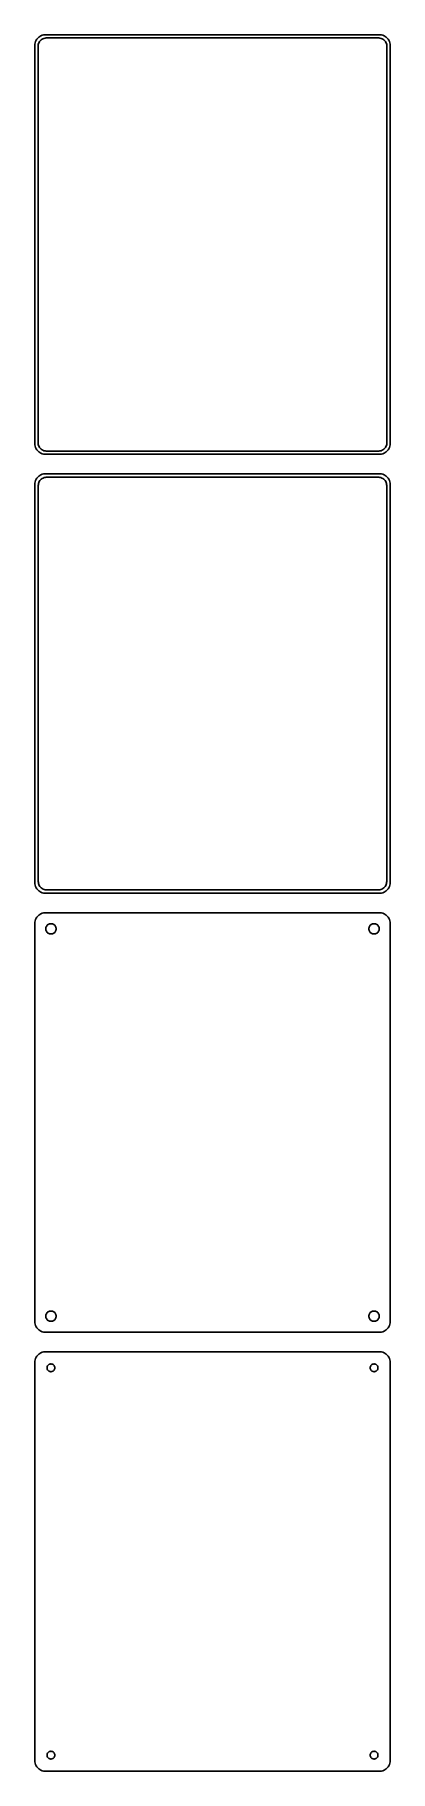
# Model space of a CAD drawing. Header units: metres. Extents: x -82 to 82, y 515 to 1321.
import ezdxf

# ---------------------------------------------------------------- set-up
doc = ezdxf.new("R2010")
doc.units = ezdxf.units.M

msp = doc.modelspace()

# ---------------------------------------------------------------- linework, layer by layer
for p, q in [((-82.4606, 1317.13), (-82.5, 1316.5)), ((-82.5, 1316.5), (-82.5, 1131.5)), ((-82.3429, 1317.74), (-82.4606, 1317.13)), ((-82.1489, 1318.34), (-82.3429, 1317.74)), ((-81.8815, 1318.91), (-82.1489, 1318.34)), ((-81.5451, 1319.44), (-81.8815, 1318.91)), ((-81.1448, 1319.92), (-81.5451, 1319.44)), ((-80.6871, 1320.35), (-81.1448, 1319.92)), ((-81, 1316), (-80.9685, 1316.5)), ((-81, 1132), (-81, 1316)), ((-80.9685, 1316.5), (-80.8743, 1316.99)), ((-80.8743, 1316.99), (-80.7191, 1317.47)), ((-80.7191, 1317.47), (-80.5052, 1317.93)), ((-80.1791, 1320.72), (-80.6871, 1320.35)), ((-80.5052, 1317.93), (-80.2361, 1318.35)), ((-80.2361, 1318.35), (-79.9159, 1318.74)), ((-79.6289, 1321.02), (-80.1791, 1320.72)), ((-79.9159, 1318.74), (-79.5497, 1319.08)), ((-79.0451, 1321.26), (-79.6289, 1321.02)), ((-79.5497, 1319.08), (-79.1433, 1319.38)), ((-79.1433, 1319.38), (-78.7031, 1319.62)), ((-78.4369, 1321.41), (-79.0451, 1321.26)), ((-78.7031, 1319.62), (-78.2361, 1319.8)), ((-77.8139, 1321.49), (-78.4369, 1321.41)), ((-78.2361, 1319.8), (-77.7495, 1319.93)), ((77.8139, 1321.49), (-77.8139, 1321.49)), ((-77.7495, 1319.93), (-77.2512, 1319.99)), ((-77.2512, 1319.99), (77.2512, 1319.99)), ((77.2512, 1319.99), (77.7495, 1319.93)), ((77.7495, 1319.93), (78.2361, 1319.8)), ((78.4369, 1321.41), (77.8139, 1321.49)), ((78.2361, 1319.8), (78.7031, 1319.62)), ((79.0451, 1321.26), (78.4369, 1321.41)), ((78.7031, 1319.62), (79.1433, 1319.38)), ((79.6289, 1321.02), (79.0451, 1321.26)), ((79.1433, 1319.38), (79.5497, 1319.08)), ((79.5497, 1319.08), (79.9159, 1318.74)), ((80.1791, 1320.72), (79.6289, 1321.02)), ((79.9159, 1318.74), (80.2361, 1318.35)), ((80.6871, 1320.35), (80.1791, 1320.72)), ((80.2361, 1318.35), (80.5052, 1317.93)), ((80.5052, 1317.93), (80.7191, 1317.47)), ((81.1448, 1319.92), (80.6871, 1320.35)), ((80.7191, 1317.47), (80.8743, 1316.99)), ((80.8743, 1316.99), (80.9685, 1316.5)), ((80.9685, 1316.5), (81, 1316)), ((81, 1316), (81, 1132)), ((81.5451, 1319.44), (81.1448, 1319.92)), ((81.8815, 1318.91), (81.5451, 1319.44)), ((82.1489, 1318.34), (81.8815, 1318.91)), ((82.3429, 1317.74), (82.1489, 1318.34)), ((82.4606, 1317.13), (82.3429, 1317.74)), ((82.5, 1316.5), (82.4606, 1317.13)), ((82.5, 1131.5), (82.5, 1316.5)), ((-82.5, 1131.5), (-82.4606, 1130.87)), ((-82.4606, 1130.87), (-82.3429, 1130.26)), ((-82.3429, 1130.26), (-82.1489, 1129.66)), ((-80.9685, 1131.5), (-81, 1132)), ((-80.8743, 1131.01), (-80.9685, 1131.5)), ((-80.7191, 1130.53), (-80.8743, 1131.01)), ((-80.5052, 1130.07), (-80.7191, 1130.53)), ((-80.2361, 1129.65), (-80.5052, 1130.07)), ((80.5052, 1130.07), (80.2361, 1129.65)), ((80.7191, 1130.53), (80.5052, 1130.07)), ((80.8743, 1131.01), (80.7191, 1130.53)), ((80.9685, 1131.5), (80.8743, 1131.01)), ((81, 1132), (80.9685, 1131.5)), ((82.1489, 1129.66), (82.3429, 1130.26)), ((82.3429, 1130.26), (82.4606, 1130.87)), ((82.4606, 1130.87), (82.5, 1131.5)), ((-82.1489, 1129.66), (-81.8815, 1129.09)), ((-81.8815, 1129.09), (-81.5451, 1128.56)), ((-81.5451, 1128.56), (-81.1448, 1128.08)), ((-81.1448, 1128.08), (-80.6871, 1127.65)), ((-80.6871, 1127.65), (-80.1791, 1127.28)), ((-79.9159, 1129.26), (-80.2361, 1129.65)), ((-80.1791, 1127.28), (-79.6289, 1126.98)), ((-79.5497, 1128.92), (-79.9159, 1129.26)), ((-79.6289, 1126.98), (-79.0451, 1126.74)), ((-79.1433, 1128.62), (-79.5497, 1128.92)), ((-78.7031, 1128.38), (-79.1433, 1128.62)), ((-79.0451, 1126.74), (-78.4369, 1126.59)), ((-78.2361, 1128.2), (-78.7031, 1128.38)), ((-78.4369, 1126.59), (-77.8139, 1126.51)), ((-77.7495, 1128.07), (-78.2361, 1128.2)), ((-77.8139, 1126.51), (77.8139, 1126.51)), ((-77.2512, 1128.01), (-77.7495, 1128.07)), ((77.2512, 1128.01), (-77.2512, 1128.01)), ((77.7495, 1128.07), (77.2512, 1128.01)), ((78.2361, 1128.2), (77.7495, 1128.07)), ((77.8139, 1126.51), (78.4369, 1126.59)), ((78.7031, 1128.38), (78.2361, 1128.2)), ((78.4369, 1126.59), (79.0451, 1126.74)), ((79.1433, 1128.62), (78.7031, 1128.38)), ((79.0451, 1126.74), (79.6289, 1126.98)), ((79.5497, 1128.92), (79.1433, 1128.62)), ((79.9159, 1129.26), (79.5497, 1128.92)), ((79.6289, 1126.98), (80.1791, 1127.28)), ((80.2361, 1129.65), (79.9159, 1129.26)), ((80.1791, 1127.28), (80.6871, 1127.65)), ((80.6871, 1127.65), (81.1448, 1128.08)), ((81.1448, 1128.08), (81.5451, 1128.56)), ((81.5451, 1128.56), (81.8815, 1129.09)), ((81.8815, 1129.09), (82.1489, 1129.66)), ((-82.3429, 1113.74), (-82.4606, 1113.13)), ((-82.1489, 1114.34), (-82.3429, 1113.74)), ((-81.8815, 1114.91), (-82.1489, 1114.34)), ((-81.5451, 1115.44), (-81.8815, 1114.91)), ((-81.1448, 1115.92), (-81.5451, 1115.44)), ((-80.6871, 1116.35), (-81.1448, 1115.92)), ((-80.1791, 1116.72), (-80.6871, 1116.35)), ((-80.6007, 1113.43), (-80.3936, 1113.87)), ((-80.3936, 1113.87), (-80.133, 1114.28)), ((-79.6289, 1117.02), (-80.1791, 1116.72)), ((-80.133, 1114.28), (-79.823, 1114.65)), ((-79.823, 1114.65), (-79.4685, 1114.98)), ((-79.0451, 1117.26), (-79.6289, 1117.02)), ((-79.4685, 1114.98), (-79.0751, 1115.27)), ((-79.0751, 1115.27), (-78.6489, 1115.5)), ((-78.4369, 1117.41), (-79.0451, 1117.26)), ((-78.6489, 1115.5), (-78.1967, 1115.68)), ((-77.8139, 1117.49), (-78.4369, 1117.41)), ((-78.1967, 1115.68), (-77.7256, 1115.8)), ((77.8139, 1117.49), (-77.8139, 1117.49)), ((-77.7256, 1115.8), (-77.2432, 1115.86)), ((-77.2432, 1115.86), (77.2432, 1115.86)), ((77.2432, 1115.86), (77.7256, 1115.8)), ((77.7256, 1115.8), (78.1967, 1115.68)), ((78.4369, 1117.41), (77.8139, 1117.49)), ((78.1967, 1115.68), (78.6489, 1115.5)), ((79.0451, 1117.26), (78.4369, 1117.41)), ((78.6489, 1115.5), (79.0751, 1115.27)), ((79.6289, 1117.02), (79.0451, 1117.26)), ((79.0751, 1115.27), (79.4685, 1114.98)), ((79.4685, 1114.98), (79.823, 1114.65)), ((80.1791, 1116.72), (79.6289, 1117.02)), ((79.823, 1114.65), (80.133, 1114.28)), ((80.133, 1114.28), (80.3936, 1113.87)), ((80.6871, 1116.35), (80.1791, 1116.72)), ((80.3936, 1113.87), (80.6007, 1113.43)), ((81.1448, 1115.92), (80.6871, 1116.35)), ((81.5451, 1115.44), (81.1448, 1115.92)), ((81.8815, 1114.91), (81.5451, 1115.44)), ((82.1489, 1114.34), (81.8815, 1114.91)), ((82.3429, 1113.74), (82.1489, 1114.34)), ((82.4606, 1113.13), (82.3429, 1113.74)), ((-82.4606, 1113.13), (-82.5, 1112.5)), ((-82.5, 1112.5), (-82.5, 927.5)), ((-80.8726, 1112), (-80.8421, 1112.49)), ((-80.8726, 928), (-80.8726, 1112)), ((-80.8421, 1112.49), (-80.751, 1112.96)), ((-80.751, 1112.96), (-80.6007, 1113.43)), ((80.6007, 1113.43), (80.751, 1112.96)), ((80.751, 1112.96), (80.8421, 1112.49)), ((80.8421, 1112.49), (80.8726, 1112)), ((80.8726, 1112), (80.8726, 928)), ((82.5, 1112.5), (82.4606, 1113.13)), ((82.5, 927.5), (82.5, 1112.5)), ((-82.5, 927.5), (-82.4606, 926.873)), ((-82.4606, 926.873), (-82.3429, 926.257)), ((-82.3429, 926.257), (-82.1489, 925.659)), ((-82.1489, 925.659), (-81.8815, 925.091)), ((-81.8815, 925.091), (-81.5451, 924.561)), ((-81.5451, 924.561), (-81.1448, 924.077)), ((-81.1448, 924.077), (-80.6871, 923.647)), ((-80.8421, 927.515), (-80.8726, 928)), ((-80.751, 927.037), (-80.8421, 927.515)), ((-80.6007, 926.574), (-80.751, 927.037)), ((-80.6871, 923.647), (-80.1791, 923.278)), ((-80.3936, 926.134), (-80.6007, 926.574)), ((-80.133, 925.724), (-80.3936, 926.134)), ((-80.1791, 923.278), (-79.6289, 922.976)), ((-79.823, 925.349), (-80.133, 925.724)), ((-79.4685, 925.016), (-79.823, 925.349)), ((-79.6289, 922.976), (-79.0451, 922.745)), ((-79.0751, 924.73), (-79.4685, 925.016)), ((-78.6489, 924.496), (-79.0751, 924.73)), ((-79.0451, 922.745), (-78.4369, 922.589)), ((-78.1967, 924.317), (-78.6489, 924.496)), ((-78.4369, 922.589), (-77.8139, 922.51)), ((-77.7256, 924.196), (-78.1967, 924.317)), ((-77.8139, 922.51), (77.8139, 922.51)), ((-77.2432, 924.135), (-77.7256, 924.196)), ((77.2432, 924.135), (-77.2432, 924.135)), ((77.7256, 924.196), (77.2432, 924.135)), ((78.1967, 924.317), (77.7256, 924.196)), ((77.8139, 922.51), (78.4369, 922.589)), ((78.6489, 924.496), (78.1967, 924.317)), ((78.4369, 922.589), (79.0451, 922.745)), ((79.0751, 924.73), (78.6489, 924.496)), ((79.0451, 922.745), (79.6289, 922.976)), ((79.4685, 925.016), (79.0751, 924.73)), ((79.823, 925.349), (79.4685, 925.016)), ((79.6289, 922.976), (80.1791, 923.278)), ((80.133, 925.724), (79.823, 925.349)), ((80.3936, 926.134), (80.133, 925.724)), ((80.1791, 923.278), (80.6871, 923.647)), ((80.6007, 926.574), (80.3936, 926.134)), ((80.751, 927.037), (80.6007, 926.574)), ((80.6871, 923.647), (81.1448, 924.077)), ((80.8421, 927.515), (80.751, 927.037)), ((80.8726, 928), (80.8421, 927.515)), ((81.1448, 924.077), (81.5451, 924.561)), ((81.5451, 924.561), (81.8815, 925.091)), ((81.8815, 925.091), (82.1489, 925.659)), ((82.1489, 925.659), (82.3429, 926.257)), ((82.3429, 926.257), (82.4606, 926.873)), ((82.4606, 926.873), (82.5, 927.5)), ((-81.1448, 911.923), (-81.5451, 911.439)), ((-80.6871, 912.353), (-81.1448, 911.923)), ((-80.1791, 912.722), (-80.6871, 912.353)), ((-79.6289, 913.024), (-80.1791, 912.722)), ((-79.0451, 913.255), (-79.6289, 913.024)), ((-78.4369, 913.411), (-79.0451, 913.255)), ((-77.8139, 913.49), (-78.4369, 913.411)), ((77.8139, 913.49), (-77.8139, 913.49)), ((78.4369, 913.411), (77.8139, 913.49)), ((79.0451, 913.255), (78.4369, 913.411)), ((79.6289, 913.024), (79.0451, 913.255)), ((80.1791, 912.722), (79.6289, 913.024)), ((80.6871, 912.353), (80.1791, 912.722)), ((81.1448, 911.923), (80.6871, 912.353)), ((81.5451, 911.439), (81.1448, 911.923)), ((-82.4606, 909.127), (-82.5, 908.5)), ((-82.5, 908.5), (-82.5, 723.5)), ((-82.3429, 909.743), (-82.4606, 909.127)), ((-82.1489, 910.341), (-82.3429, 909.743)), ((-81.8815, 910.909), (-82.1489, 910.341)), ((-81.5451, 911.439), (-81.8815, 910.909)), ((-77.4, 906), (-77.3811, 906.301)), ((-77.3811, 905.699), (-77.4, 906)), ((-77.3811, 906.301), (-77.3246, 906.597)), ((-77.3246, 905.403), (-77.3811, 905.699)), ((-77.3246, 906.597), (-77.2315, 906.883)), ((-77.2315, 905.117), (-77.3246, 905.403)), ((-77.2315, 906.883), (-77.1031, 907.156)), ((-77.1031, 904.844), (-77.2315, 905.117)), ((-77.1031, 907.156), (-76.9416, 907.411)), ((-76.9416, 904.589), (-77.1031, 904.844)), ((-76.9416, 907.411), (-76.7495, 907.643)), ((-76.7495, 904.357), (-76.9416, 904.589)), ((-76.7495, 907.643), (-76.5298, 907.849)), ((-76.5298, 904.151), (-76.7495, 904.357)), ((-76.5298, 907.849), (-76.286, 908.026)), ((-76.286, 903.974), (-76.5298, 904.151)), ((-76.286, 908.026), (-76.0219, 908.172)), ((-76.0219, 903.828), (-76.286, 903.974)), ((-76.0219, 908.172), (-75.7416, 908.283)), ((-75.7416, 903.717), (-76.0219, 903.828)), ((-75.7416, 908.283), (-75.4497, 908.357)), ((-75.4497, 908.357), (-75.1507, 908.395)), ((-75.1507, 908.395), (-74.8493, 908.395)), ((-74.8493, 908.395), (-74.5503, 908.357)), ((-74.5503, 908.357), (-74.2584, 908.283)), ((-74.2584, 908.283), (-73.9781, 908.172)), ((-73.9781, 903.828), (-74.2584, 903.717)), ((-73.9781, 908.172), (-73.714, 908.026)), ((-73.714, 903.974), (-73.9781, 903.828)), ((-73.714, 908.026), (-73.4702, 907.849)), ((-73.4702, 904.151), (-73.714, 903.974)), ((-73.4702, 907.849), (-73.2505, 907.643)), ((-73.2505, 904.357), (-73.4702, 904.151)), ((-73.2505, 907.643), (-73.0583, 907.411)), ((-73.0583, 904.589), (-73.2505, 904.357)), ((-73.0583, 907.411), (-72.8969, 907.156)), ((-72.8969, 904.844), (-73.0583, 904.589)), ((-72.8969, 907.156), (-72.7685, 906.883)), ((-72.7685, 905.117), (-72.8969, 904.844)), ((-72.7685, 906.883), (-72.6754, 906.597)), ((-72.6754, 905.403), (-72.7685, 905.117)), ((-72.6754, 906.597), (-72.6189, 906.301)), ((-72.6189, 905.699), (-72.6754, 905.403)), ((-72.6189, 906.301), (-72.6, 906)), ((-72.6, 906), (-72.6189, 905.699)), ((72.6, 906), (72.6189, 906.301)), ((72.6189, 905.699), (72.6, 906)), ((72.6189, 906.301), (72.6754, 906.597)), ((72.6754, 905.403), (72.6189, 905.699)), ((72.6754, 906.597), (72.7685, 906.883)), ((72.7685, 905.117), (72.6754, 905.403)), ((72.7685, 906.883), (72.8969, 907.156)), ((72.8969, 904.844), (72.7685, 905.117)), ((72.8969, 907.156), (73.0583, 907.411)), ((73.0583, 904.589), (72.8969, 904.844)), ((73.0583, 907.411), (73.2505, 907.643)), ((73.2505, 904.357), (73.0583, 904.589)), ((73.2505, 907.643), (73.4702, 907.849)), ((73.4702, 904.151), (73.2505, 904.357)), ((73.4702, 907.849), (73.714, 908.026)), ((73.714, 903.974), (73.4702, 904.151)), ((73.714, 908.026), (73.9781, 908.172)), ((73.9781, 903.828), (73.714, 903.974)), ((73.9781, 908.172), (74.2584, 908.283)), ((74.2584, 903.717), (73.9781, 903.828)), ((74.2584, 908.283), (74.5503, 908.357)), ((74.5503, 908.357), (74.8493, 908.395)), ((74.8493, 908.395), (75.1507, 908.395)), ((75.1507, 908.395), (75.4497, 908.357)), ((75.4497, 908.357), (75.7416, 908.283)), ((75.7416, 908.283), (76.0219, 908.172)), ((76.0219, 903.828), (75.7416, 903.717)), ((76.0219, 908.172), (76.286, 908.026)), ((76.286, 903.974), (76.0219, 903.828)), ((76.286, 908.026), (76.5298, 907.849)), ((76.5298, 904.151), (76.286, 903.974)), ((76.5298, 907.849), (76.7495, 907.643)), ((76.7495, 904.357), (76.5298, 904.151)), ((76.7495, 907.643), (76.9416, 907.411)), ((76.9416, 904.589), (76.7495, 904.357)), ((76.9416, 907.411), (77.1031, 907.156)), ((77.1031, 904.844), (76.9416, 904.589)), ((77.1031, 907.156), (77.2315, 906.883)), ((77.2315, 905.117), (77.1031, 904.844)), ((77.2315, 906.883), (77.3246, 906.597)), ((77.3246, 905.403), (77.2315, 905.117)), ((77.3246, 906.597), (77.3811, 906.301)), ((77.3811, 905.699), (77.3246, 905.403)), ((77.3811, 906.301), (77.4, 906)), ((77.4, 906), (77.3811, 905.699)), ((81.8815, 910.909), (81.5451, 911.439)), ((82.1489, 910.341), (81.8815, 910.909)), ((82.3429, 909.743), (82.1489, 910.341)), ((82.4606, 909.127), (82.3429, 909.743)), ((82.5, 908.5), (82.4606, 909.127)), ((82.5, 723.5), (82.5, 908.5)), ((-75.4497, 903.643), (-75.7416, 903.717)), ((-75.1507, 903.605), (-75.4497, 903.643)), ((-74.8493, 903.605), (-75.1507, 903.605)), ((-74.5503, 903.643), (-74.8493, 903.605)), ((-74.2584, 903.717), (-74.5503, 903.643)), ((74.5503, 903.643), (74.2584, 903.717)), ((74.8493, 903.605), (74.5503, 903.643)), ((75.1507, 903.605), (74.8493, 903.605)), ((75.4497, 903.643), (75.1507, 903.605)), ((75.7416, 903.717), (75.4497, 903.643)), ((-77.4, 726), (-77.3811, 726.301)), ((-77.3811, 726.301), (-77.3246, 726.597)), ((-77.3246, 726.597), (-77.2315, 726.883)), ((-77.2315, 726.883), (-77.1031, 727.156)), ((-77.1031, 727.156), (-76.9416, 727.411)), ((-76.9416, 727.411), (-76.7495, 727.643)), ((-76.7495, 727.643), (-76.5298, 727.849)), ((-76.5298, 727.849), (-76.286, 728.026)), ((-76.286, 728.026), (-76.0219, 728.172)), ((-76.0219, 728.172), (-75.7416, 728.283)), ((-75.7416, 728.283), (-75.4497, 728.357)), ((-75.4497, 728.357), (-75.1507, 728.395)), ((-75.1507, 728.395), (-74.8493, 728.395)), ((-74.8493, 728.395), (-74.5503, 728.357)), ((-74.5503, 728.357), (-74.2584, 728.283)), ((-74.2584, 728.283), (-73.9781, 728.172)), ((-73.9781, 728.172), (-73.714, 728.026)), ((-73.714, 728.026), (-73.4702, 727.849)), ((-73.4702, 727.849), (-73.2505, 727.643)), ((-73.2505, 727.643), (-73.0583, 727.411)), ((-73.0583, 727.411), (-72.8969, 727.156)), ((-72.8969, 727.156), (-72.7685, 726.883)), ((-72.7685, 726.883), (-72.6754, 726.597)), ((-72.6754, 726.597), (-72.6189, 726.301)), ((-72.6189, 726.301), (-72.6, 726)), ((72.6, 726), (72.6189, 726.301)), ((72.6189, 726.301), (72.6754, 726.597)), ((72.6754, 726.597), (72.7685, 726.883)), ((72.7685, 726.883), (72.8969, 727.156)), ((72.8969, 727.156), (73.0583, 727.411)), ((73.0583, 727.411), (73.2505, 727.643)), ((73.2505, 727.643), (73.4702, 727.849)), ((73.4702, 727.849), (73.714, 728.026)), ((73.714, 728.026), (73.9781, 728.172)), ((73.9781, 728.172), (74.2584, 728.283)), ((74.2584, 728.283), (74.5503, 728.357)), ((74.5503, 728.357), (74.8493, 728.395)), ((74.8493, 728.395), (75.1507, 728.395)), ((75.1507, 728.395), (75.4497, 728.357)), ((75.4497, 728.357), (75.7416, 728.283)), ((75.7416, 728.283), (76.0219, 728.172)), ((76.0219, 728.172), (76.286, 728.026)), ((76.286, 728.026), (76.5298, 727.849)), ((76.5298, 727.849), (76.7495, 727.643)), ((76.7495, 727.643), (76.9416, 727.411)), ((76.9416, 727.411), (77.1031, 727.156)), ((77.1031, 727.156), (77.2315, 726.883)), ((77.2315, 726.883), (77.3246, 726.597)), ((77.3246, 726.597), (77.3811, 726.301)), ((77.3811, 726.301), (77.4, 726)), ((-82.5, 723.5), (-82.4606, 722.873)), ((-82.4606, 722.873), (-82.3429, 722.257)), ((-82.3429, 722.257), (-82.1489, 721.659)), ((-82.1489, 721.659), (-81.8815, 721.091)), ((-81.8815, 721.091), (-81.5451, 720.561)), ((-81.5451, 720.561), (-81.1448, 720.077)), ((-81.1448, 720.077), (-80.6871, 719.647)), ((-80.6871, 719.647), (-80.1791, 719.278)), ((-80.1791, 719.278), (-79.6289, 718.976)), ((-79.6289, 718.976), (-79.0451, 718.745)), ((-79.0451, 718.745), (-78.4369, 718.589)), ((-78.4369, 718.589), (-77.8139, 718.51)), ((-77.8139, 718.51), (77.8139, 718.51)), ((-77.3811, 725.699), (-77.4, 726)), ((-77.3246, 725.403), (-77.3811, 725.699)), ((-77.2315, 725.117), (-77.3246, 725.403)), ((-77.1031, 724.844), (-77.2315, 725.117)), ((-76.9416, 724.589), (-77.1031, 724.844)), ((-76.7495, 724.357), (-76.9416, 724.589)), ((-76.5298, 724.151), (-76.7495, 724.357)), ((-76.286, 723.974), (-76.5298, 724.151)), ((-76.0219, 723.828), (-76.286, 723.974)), ((-75.7416, 723.717), (-76.0219, 723.828)), ((-75.4497, 723.643), (-75.7416, 723.717)), ((-75.1507, 723.605), (-75.4497, 723.643)), ((-74.8493, 723.605), (-75.1507, 723.605)), ((-74.5503, 723.643), (-74.8493, 723.605)), ((-74.2584, 723.717), (-74.5503, 723.643)), ((-73.9781, 723.828), (-74.2584, 723.717)), ((-73.714, 723.974), (-73.9781, 723.828)), ((-73.4702, 724.151), (-73.714, 723.974)), ((-73.2505, 724.357), (-73.4702, 724.151)), ((-73.0583, 724.589), (-73.2505, 724.357)), ((-72.8969, 724.844), (-73.0583, 724.589)), ((-72.7685, 725.117), (-72.8969, 724.844)), ((-72.6754, 725.403), (-72.7685, 725.117)), ((-72.6189, 725.699), (-72.6754, 725.403)), ((-72.6, 726), (-72.6189, 725.699)), ((72.6189, 725.699), (72.6, 726)), ((72.6754, 725.403), (72.6189, 725.699)), ((72.7685, 725.117), (72.6754, 725.403)), ((72.8969, 724.844), (72.7685, 725.117)), ((73.0583, 724.589), (72.8969, 724.844)), ((73.2505, 724.357), (73.0583, 724.589)), ((73.4702, 724.151), (73.2505, 724.357)), ((73.714, 723.974), (73.4702, 724.151)), ((73.9781, 723.828), (73.714, 723.974)), ((74.2584, 723.717), (73.9781, 723.828)), ((74.5503, 723.643), (74.2584, 723.717)), ((74.8493, 723.605), (74.5503, 723.643)), ((75.1507, 723.605), (74.8493, 723.605)), ((75.4497, 723.643), (75.1507, 723.605)), ((75.7416, 723.717), (75.4497, 723.643)), ((76.0219, 723.828), (75.7416, 723.717)), ((76.286, 723.974), (76.0219, 723.828)), ((76.5298, 724.151), (76.286, 723.974)), ((76.7495, 724.357), (76.5298, 724.151)), ((76.9416, 724.589), (76.7495, 724.357)), ((77.1031, 724.844), (76.9416, 724.589)), ((77.2315, 725.117), (77.1031, 724.844)), ((77.3246, 725.403), (77.2315, 725.117)), ((77.3811, 725.699), (77.3246, 725.403)), ((77.4, 726), (77.3811, 725.699)), ((77.8139, 718.51), (78.4369, 718.589)), ((78.4369, 718.589), (79.0451, 718.745)), ((79.0451, 718.745), (79.6289, 718.976)), ((79.6289, 718.976), (80.1791, 719.278)), ((80.1791, 719.278), (80.6871, 719.647)), ((80.6871, 719.647), (81.1448, 720.077)), ((81.1448, 720.077), (81.5451, 720.561)), ((81.5451, 720.561), (81.8815, 721.091)), ((81.8815, 721.091), (82.1489, 721.659)), ((82.1489, 721.659), (82.3429, 722.257)), ((82.3429, 722.257), (82.4606, 722.873)), ((82.4606, 722.873), (82.5, 723.5)), ((-82.4606, 705.127), (-82.5, 704.5)), ((-82.5, 704.5), (-82.5, 519.5)), ((-82.3429, 705.743), (-82.4606, 705.127)), ((-82.1489, 706.341), (-82.3429, 705.743)), ((-81.8815, 706.909), (-82.1489, 706.341)), ((-81.5451, 707.439), (-81.8815, 706.909)), ((-81.1448, 707.923), (-81.5451, 707.439)), ((-80.6871, 708.353), (-81.1448, 707.923)), ((-80.1791, 708.722), (-80.6871, 708.353)), ((-79.6289, 709.024), (-80.1791, 708.722)), ((-79.0451, 709.255), (-79.6289, 709.024)), ((-78.4369, 709.411), (-79.0451, 709.255)), ((-77.8139, 709.49), (-78.4369, 709.411)), ((77.8139, 709.49), (-77.8139, 709.49)), ((-76.8, 702), (-76.7858, 702.226)), ((-76.7858, 702.226), (-76.7434, 702.448)), ((-76.7434, 702.448), (-76.6736, 702.663)), ((-76.6736, 702.663), (-76.5773, 702.867)), ((-76.5773, 702.867), (-76.4562, 703.058)), ((-76.4562, 703.058), (-76.3121, 703.232)), ((-76.3121, 703.232), (-76.1474, 703.387)), ((-76.1474, 703.387), (-75.9645, 703.52)), ((-75.9645, 703.52), (-75.7664, 703.629)), ((-75.7664, 703.629), (-75.5562, 703.712)), ((-75.5562, 703.712), (-75.3373, 703.768)), ((-75.3373, 703.768), (-75.113, 703.796)), ((-75.113, 703.796), (-74.887, 703.796)), ((-74.887, 703.796), (-74.6627, 703.768)), ((-74.6627, 703.768), (-74.4438, 703.712)), ((-74.4438, 703.712), (-74.2336, 703.629)), ((-74.2336, 703.629), (-74.0355, 703.52)), ((-74.0355, 703.52), (-73.8526, 703.387)), ((-73.8526, 703.387), (-73.6879, 703.232)), ((-73.6879, 703.232), (-73.5438, 703.058)), ((-73.5438, 703.058), (-73.4226, 702.867)), ((-73.4226, 702.867), (-73.3264, 702.663)), ((-73.3264, 702.663), (-73.2565, 702.448)), ((-73.2565, 702.448), (-73.2142, 702.226)), ((-73.2142, 702.226), (-73.2, 702)), ((73.2, 702), (73.2142, 702.226)), ((73.2142, 702.226), (73.2565, 702.448)), ((73.2565, 702.448), (73.3264, 702.663)), ((73.3264, 702.663), (73.4226, 702.867)), ((73.4226, 702.867), (73.5438, 703.058)), ((73.5438, 703.058), (73.6879, 703.232)), ((73.6879, 703.232), (73.8526, 703.387)), ((73.8526, 703.387), (74.0355, 703.52)), ((74.0355, 703.52), (74.2336, 703.629)), ((74.2336, 703.629), (74.4438, 703.712)), ((74.4438, 703.712), (74.6627, 703.768)), ((74.6627, 703.768), (74.887, 703.796)), ((74.887, 703.796), (75.113, 703.796)), ((75.113, 703.796), (75.3373, 703.768)), ((75.3373, 703.768), (75.5562, 703.712)), ((75.5562, 703.712), (75.7664, 703.629)), ((75.7664, 703.629), (75.9645, 703.52)), ((75.9645, 703.52), (76.1474, 703.387)), ((76.1474, 703.387), (76.3121, 703.232)), ((76.3121, 703.232), (76.4562, 703.058)), ((76.4562, 703.058), (76.5773, 702.867)), ((76.5773, 702.867), (76.6736, 702.663)), ((76.6736, 702.663), (76.7434, 702.448)), ((76.7434, 702.448), (76.7858, 702.226)), ((76.7858, 702.226), (76.8, 702)), ((78.4369, 709.411), (77.8139, 709.49)), ((79.0451, 709.255), (78.4369, 709.411)), ((79.6289, 709.024), (79.0451, 709.255)), ((80.1791, 708.722), (79.6289, 709.024)), ((80.6871, 708.353), (80.1791, 708.722)), ((81.1448, 707.923), (80.6871, 708.353)), ((81.5451, 707.439), (81.1448, 707.923)), ((81.8815, 706.909), (81.5451, 707.439)), ((82.1489, 706.341), (81.8815, 706.909)), ((82.3429, 705.743), (82.1489, 706.341)), ((82.4606, 705.127), (82.3429, 705.743)), ((82.5, 704.5), (82.4606, 705.127)), ((82.5, 519.5), (82.5, 704.5)), ((-76.7858, 701.774), (-76.8, 702)), ((-76.7434, 701.552), (-76.7858, 701.774)), ((-76.6736, 701.337), (-76.7434, 701.552)), ((-76.5773, 701.133), (-76.6736, 701.337)), ((-76.4562, 700.942), (-76.5773, 701.133)), ((-76.3121, 700.768), (-76.4562, 700.942)), ((-76.1474, 700.613), (-76.3121, 700.768)), ((-75.9645, 700.48), (-76.1474, 700.613)), ((-75.7664, 700.371), (-75.9645, 700.48)), ((-75.5562, 700.288), (-75.7664, 700.371)), ((-75.3373, 700.232), (-75.5562, 700.288)), ((-75.113, 700.204), (-75.3373, 700.232)), ((-74.887, 700.204), (-75.113, 700.204)), ((-74.6627, 700.232), (-74.887, 700.204)), ((-74.4438, 700.288), (-74.6627, 700.232)), ((-74.2336, 700.371), (-74.4438, 700.288)), ((-74.0355, 700.48), (-74.2336, 700.371)), ((-73.8526, 700.613), (-74.0355, 700.48)), ((-73.6879, 700.768), (-73.8526, 700.613)), ((-73.5438, 700.942), (-73.6879, 700.768)), ((-73.4226, 701.133), (-73.5438, 700.942)), ((-73.3264, 701.337), (-73.4226, 701.133)), ((-73.2565, 701.552), (-73.3264, 701.337)), ((-73.2142, 701.774), (-73.2565, 701.552)), ((-73.2, 702), (-73.2142, 701.774)), ((73.2142, 701.774), (73.2, 702)), ((73.2565, 701.552), (73.2142, 701.774)), ((73.3264, 701.337), (73.2565, 701.552)), ((73.4226, 701.133), (73.3264, 701.337)), ((73.5438, 700.942), (73.4226, 701.133)), ((73.6879, 700.768), (73.5438, 700.942)), ((73.8526, 700.613), (73.6879, 700.768)), ((74.0355, 700.48), (73.8526, 700.613)), ((74.2336, 700.371), (74.0355, 700.48)), ((74.4438, 700.288), (74.2336, 700.371)), ((74.6627, 700.232), (74.4438, 700.288)), ((74.887, 700.204), (74.6627, 700.232)), ((75.113, 700.204), (74.887, 700.204)), ((75.3373, 700.232), (75.113, 700.204)), ((75.5562, 700.288), (75.3373, 700.232)), ((75.7664, 700.371), (75.5562, 700.288)), ((75.9645, 700.48), (75.7664, 700.371)), ((76.1474, 700.613), (75.9645, 700.48)), ((76.3121, 700.768), (76.1474, 700.613)), ((76.4562, 700.942), (76.3121, 700.768)), ((76.5773, 701.133), (76.4562, 700.942)), ((76.6736, 701.337), (76.5773, 701.133)), ((76.7434, 701.552), (76.6736, 701.337)), ((76.7858, 701.774), (76.7434, 701.552)), ((76.8, 702), (76.7858, 701.774)), ((-82.5, 519.5), (-82.4606, 518.873)), ((-82.4606, 518.873), (-82.3429, 518.257)), ((-82.3429, 518.257), (-82.1489, 517.659)), ((-82.1489, 517.659), (-81.8815, 517.091)), ((-81.8815, 517.091), (-81.5451, 516.561)), ((-81.5451, 516.561), (-81.1448, 516.077)), ((-76.8, 522), (-76.7858, 522.226)), ((-76.7858, 521.774), (-76.8, 522)), ((-76.7858, 522.226), (-76.7434, 522.448)), ((-76.7434, 521.552), (-76.7858, 521.774)), ((-76.7434, 522.448), (-76.6736, 522.663)), ((-76.6736, 521.337), (-76.7434, 521.552)), ((-76.6736, 522.663), (-76.5773, 522.867)), ((-76.5773, 521.133), (-76.6736, 521.337)), ((-76.5773, 522.867), (-76.4562, 523.058)), ((-76.4562, 520.942), (-76.5773, 521.133)), ((-76.4562, 523.058), (-76.3121, 523.232)), ((-76.3121, 520.768), (-76.4562, 520.942)), ((-76.3121, 523.232), (-76.1474, 523.387)), ((-76.1474, 520.613), (-76.3121, 520.768)), ((-76.1474, 523.387), (-75.9645, 523.52)), ((-75.9645, 520.48), (-76.1474, 520.613)), ((-75.9645, 523.52), (-75.7664, 523.629)), ((-75.7664, 520.371), (-75.9645, 520.48)), ((-75.7664, 523.629), (-75.5562, 523.712)), ((-75.5562, 520.288), (-75.7664, 520.371)), ((-75.5562, 523.712), (-75.3373, 523.768)), ((-75.3373, 520.232), (-75.5562, 520.288)), ((-75.3373, 523.768), (-75.113, 523.796)), ((-75.113, 520.204), (-75.3373, 520.232)), ((-75.113, 523.796), (-74.887, 523.796)), ((-74.887, 520.204), (-75.113, 520.204)), ((-74.887, 523.796), (-74.6627, 523.768)), ((-74.6627, 520.232), (-74.887, 520.204)), ((-74.6627, 523.768), (-74.4438, 523.712)), ((-74.4438, 520.288), (-74.6627, 520.232)), ((-74.4438, 523.712), (-74.2336, 523.629)), ((-74.2336, 520.371), (-74.4438, 520.288)), ((-74.2336, 523.629), (-74.0355, 523.52)), ((-74.0355, 520.48), (-74.2336, 520.371)), ((-74.0355, 523.52), (-73.8526, 523.387)), ((-73.8526, 520.613), (-74.0355, 520.48)), ((-73.8526, 523.387), (-73.6879, 523.232)), ((-73.6879, 520.768), (-73.8526, 520.613)), ((-73.6879, 523.232), (-73.5438, 523.058)), ((-73.5438, 520.942), (-73.6879, 520.768)), ((-73.5438, 523.058), (-73.4226, 522.867)), ((-73.4226, 521.133), (-73.5438, 520.942)), ((-73.4226, 522.867), (-73.3264, 522.663)), ((-73.3264, 521.337), (-73.4226, 521.133)), ((-73.3264, 522.663), (-73.2565, 522.448)), ((-73.2565, 521.552), (-73.3264, 521.337)), ((-73.2565, 522.448), (-73.2142, 522.226)), ((-73.2142, 521.774), (-73.2565, 521.552)), ((-73.2142, 522.226), (-73.2, 522)), ((-73.2, 522), (-73.2142, 521.774)), ((73.2, 522), (73.2142, 522.226)), ((73.2142, 521.774), (73.2, 522)), ((73.2142, 522.226), (73.2565, 522.448)), ((73.2565, 521.552), (73.2142, 521.774)), ((73.2565, 522.448), (73.3264, 522.663)), ((73.3264, 521.337), (73.2565, 521.552)), ((73.3264, 522.663), (73.4226, 522.867)), ((73.4226, 521.133), (73.3264, 521.337)), ((73.4226, 522.867), (73.5438, 523.058)), ((73.5438, 520.942), (73.4226, 521.133)), ((73.5438, 523.058), (73.6879, 523.232)), ((73.6879, 520.768), (73.5438, 520.942)), ((73.6879, 523.232), (73.8526, 523.387)), ((73.8526, 520.613), (73.6879, 520.768)), ((73.8526, 523.387), (74.0355, 523.52)), ((74.0355, 520.48), (73.8526, 520.613)), ((74.0355, 523.52), (74.2336, 523.629)), ((74.2336, 520.371), (74.0355, 520.48)), ((74.2336, 523.629), (74.4438, 523.712)), ((74.4438, 520.288), (74.2336, 520.371)), ((74.4438, 523.712), (74.6627, 523.768)), ((74.6627, 520.232), (74.4438, 520.288)), ((74.6627, 523.768), (74.887, 523.796)), ((74.887, 520.204), (74.6627, 520.232)), ((74.887, 523.796), (75.113, 523.796)), ((75.113, 520.204), (74.887, 520.204)), ((75.113, 523.796), (75.3373, 523.768)), ((75.3373, 520.232), (75.113, 520.204)), ((75.3373, 523.768), (75.5562, 523.712)), ((75.5562, 520.288), (75.3373, 520.232)), ((75.5562, 523.712), (75.7664, 523.629)), ((75.7664, 520.371), (75.5562, 520.288)), ((75.7664, 523.629), (75.9645, 523.52)), ((75.9645, 520.48), (75.7664, 520.371)), ((75.9645, 523.52), (76.1474, 523.387)), ((76.1474, 520.613), (75.9645, 520.48)), ((76.1474, 523.387), (76.3121, 523.232)), ((76.3121, 520.768), (76.1474, 520.613)), ((76.3121, 523.232), (76.4562, 523.058)), ((76.4562, 520.942), (76.3121, 520.768)), ((76.4562, 523.058), (76.5773, 522.867)), ((76.5773, 521.133), (76.4562, 520.942)), ((76.5773, 522.867), (76.6736, 522.663)), ((76.6736, 521.337), (76.5773, 521.133)), ((76.6736, 522.663), (76.7434, 522.448)), ((76.7434, 521.552), (76.6736, 521.337)), ((76.7434, 522.448), (76.7858, 522.226)), ((76.7858, 521.774), (76.7434, 521.552)), ((76.7858, 522.226), (76.8, 522)), ((76.8, 522), (76.7858, 521.774)), ((81.1448, 516.077), (81.5451, 516.561)), ((81.5451, 516.561), (81.8815, 517.091)), ((81.8815, 517.091), (82.1489, 517.659)), ((82.1489, 517.659), (82.3429, 518.257)), ((82.3429, 518.257), (82.4606, 518.873)), ((82.4606, 518.873), (82.5, 519.5)), ((-81.1448, 516.077), (-80.6871, 515.647)), ((-80.6871, 515.647), (-80.1791, 515.278)), ((-80.1791, 515.278), (-79.6289, 514.976)), ((-79.6289, 514.976), (-79.0451, 514.745)), ((-79.0451, 514.745), (-78.4369, 514.589)), ((-78.4369, 514.589), (-77.8139, 514.51)), ((-77.8139, 514.51), (77.8139, 514.51)), ((77.8139, 514.51), (78.4369, 514.589)), ((78.4369, 514.589), (79.0451, 514.745)), ((79.0451, 514.745), (79.6289, 514.976)), ((79.6289, 514.976), (80.1791, 515.278)), ((80.1791, 515.278), (80.6871, 515.647)), ((80.6871, 515.647), (81.1448, 516.077))]:
    msp.add_line(p, q)

doc.saveas('drawing.dxf')
